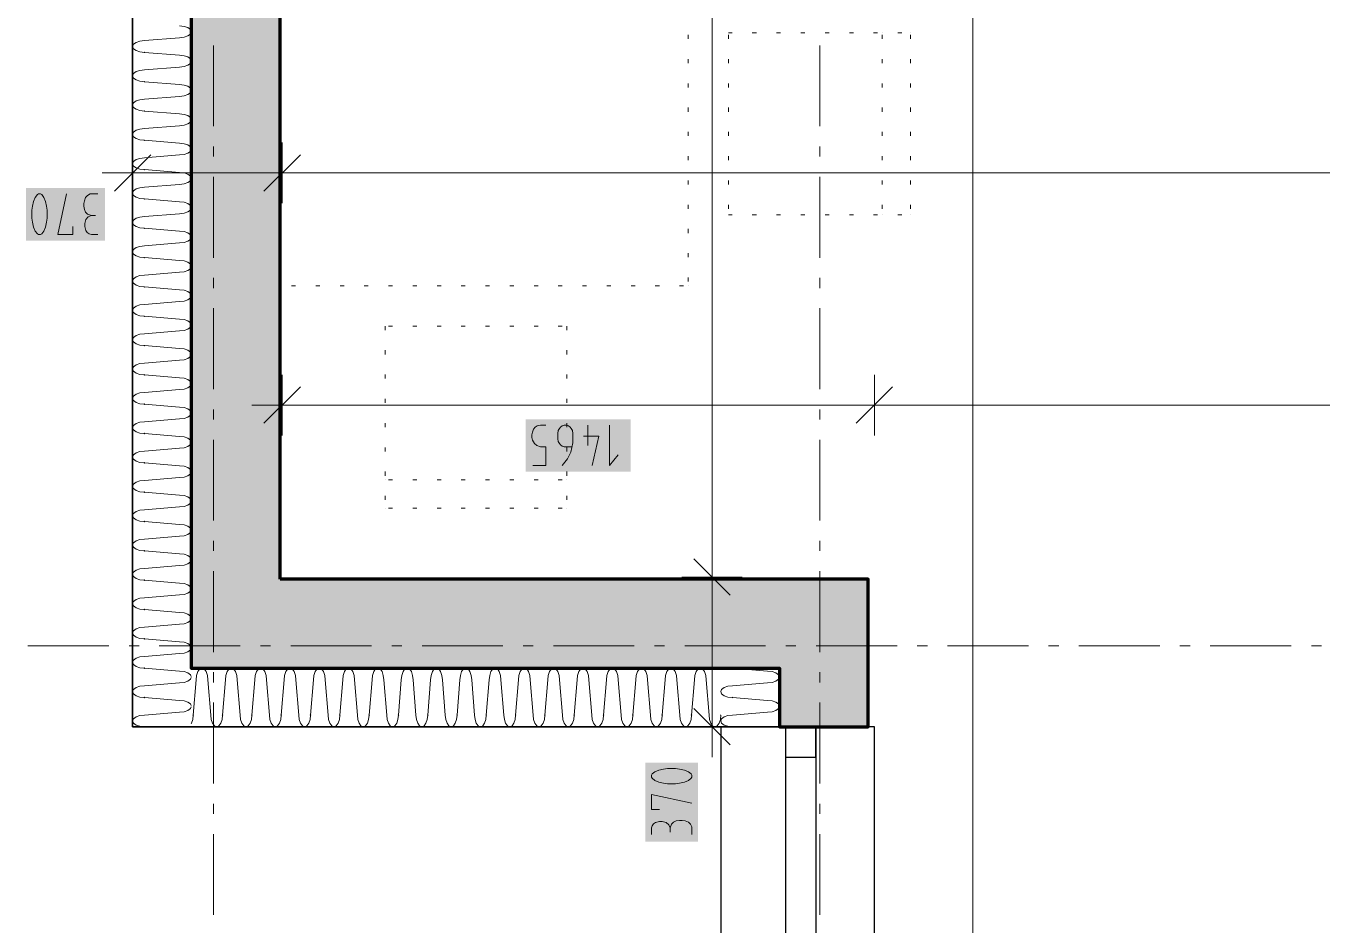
# Model space of a CAD drawing. Header units: millimetres. Extents: x 0 to 594, y 0 to 420.
# Drawn here: x 63.26 to 96.13, y 123.05 to 145.84 of the extents above; entities that cross this region are included whole.
import ezdxf

# ---------------------------------------------------------------- set-up
doc = ezdxf.new("R2010")
doc.units = ezdxf.units.MM
doc.header["$LTSCALE"] = 8
for name, color, linetype in [('PDF_Koty delkove', 7, 'Continuous'), ('PDF_Nabytek', 7, 'Continuous'), ('PDF_Okna', 7, 'Continuous'), ('PDF_Osy hlavni', 7, 'Continuous'), ('PDF_Steny obvodove nosne', 7, 'Continuous'), ('PDF_Zatepleni', 7, 'Continuous')]:
    doc.layers.add(name, color=color, linetype=linetype)

msp = doc.modelspace()

# ---------------------------------------------------------------- linework, layer by layer
at = {"layer": 'PDF_Koty delkove', "lineweight": 18}
for points in [[(87.275, 139.093), (87.275, 149.435), (87.275, 181.374), (87.275, 182.86), (87.275, 194.494), (87.275, 195.621), (87.275, 217.197), (87.275, 218.684), (87.275, 263.219), (87.275, 265.833), (87.275, 267.217), (87.275, 336.455), (87.275, 340.35)], [(80.658, 131.867), (80.658, 194.135), (80.658, 195.621), (80.658, 210.535), (80.658, 212.021), (80.658, 263.219), (80.658, 267.114)], [(65.966, 142.88), (65.966, 142.111), (65.966, 141.343)], [(69.759, 142.88), (69.759, 142.111), (69.759, 141.343)], [(66.428, 142.573), (65.505, 141.65)], [(70.22, 142.573), (69.297, 141.65)], [(222.79, 142.111), (220.637, 142.111), (185.993, 142.111), (184.506, 142.111), (158.215, 142.111), (156.063, 142.111), (143.251, 142.111), (140.893, 142.111), (128.081, 142.111), (125.928, 142.111), (69.759, 142.111), (65.966, 142.111), (65.197, 142.111)], [(63.414, 141.166), (63.414, 140.961), (63.428, 140.86), (63.455, 140.74), (63.496, 140.637), (63.55, 140.568), (63.578, 140.552), (63.632, 140.552), (63.66, 140.568), (63.714, 140.637), (63.755, 140.74), (63.783, 140.86), (63.797, 140.961), (63.797, 141.166), (63.783, 141.269), (63.755, 141.388), (63.714, 141.491), (63.66, 141.56), (63.632, 141.577)], [(63.632, 141.577), (63.578, 141.577), (63.55, 141.56), (63.496, 141.491), (63.455, 141.388), (63.428, 141.269), (63.414, 141.166)], [(64.454, 140.756), (64.454, 140.552), (64.071, 140.552), (64.289, 141.577)], [(65.084, 141.577), (64.892, 141.577), (64.824, 141.542), (64.769, 141.491), (64.742, 141.406), (64.728, 141.337), (64.728, 141.269), (64.742, 141.183), (64.769, 141.116), (64.824, 141.065), (64.919, 141.03)], [(65.084, 140.552), (64.919, 140.552), (64.864, 140.568), (64.81, 140.603), (64.782, 140.655), (64.755, 140.756), (64.755, 140.825), (64.782, 140.927), (64.837, 140.996), (64.919, 141.03), (65.028, 141.03)], [(87.275, 111.675), (87.275, 115.57), (87.275, 126.322), (87.275, 132.797), (87.275, 139.093)], [(69.759, 136.998), (69.759, 136.229), (69.759, 135.46)], [(84.775, 136.998), (84.775, 136.229), (84.775, 135.46)], [(70.22, 136.69), (69.297, 135.768)], [(85.236, 136.69), (84.314, 135.768)], [(69.759, 136.229), (68.99, 136.229)], [(125.928, 136.229), (122.676, 136.229), (117.16, 136.229), (84.775, 136.229), (69.759, 136.229)], [(76.116, 134.692), (76.445, 134.692), (76.445, 135.169), (76.308, 135.169), (76.212, 135.204), (76.157, 135.255), (76.103, 135.34), (76.089, 135.408), (76.089, 135.477), (76.103, 135.545), (76.13, 135.613), (76.171, 135.664), (76.226, 135.699), (76.308, 135.717), (76.445, 135.717)], [(77.102, 135.169), (76.911, 135.169), (76.856, 135.187), (76.814, 135.22), (76.787, 135.255), (76.76, 135.306), (76.746, 135.374), (76.746, 135.511), (76.76, 135.579), (76.787, 135.63), (76.814, 135.664), (76.856, 135.699), (76.911, 135.717), (76.965, 135.717), (77.02, 135.699), (77.061, 135.664), (77.088, 135.63), (77.116, 135.579), (77.13, 135.511), (77.13, 135.272), (77.075, 135.033), (76.993, 134.862), (76.856, 134.692)], [(77.403, 135.443), (77.787, 135.443), (77.622, 134.692)], [(77.513, 135.717), (77.513, 135.204)], [(78.06, 135.717), (78.06, 134.692)], [(78.06, 134.692), (78.279, 134.964)], [(81.119, 131.406), (80.196, 132.328)], [(81.426, 131.867), (80.658, 131.867), (79.889, 131.867)], [(80.658, 128.074), (80.658, 131.867)], [(81.119, 127.613), (80.196, 128.536)], [(81.426, 128.074), (80.658, 128.074), (79.889, 128.074)], [(80.658, 128.074), (80.658, 127.306)], [(79.529, 127.015), (79.428, 127.001), (79.308, 126.974), (79.205, 126.933), (79.137, 126.879), (79.12, 126.851), (79.12, 126.797), (79.137, 126.769), (79.205, 126.715), (79.308, 126.674), (79.428, 126.646), (79.529, 126.632), (79.734, 126.632), (79.837, 126.646), (79.957, 126.674), (80.059, 126.715), (80.128, 126.769), (80.145, 126.797), (80.145, 126.851), (80.128, 126.879), (80.059, 126.933), (79.957, 126.974), (79.837, 127.001), (79.734, 127.015)], [(79.734, 127.015), (79.529, 127.015)], [(79.324, 125.975), (79.12, 125.975), (79.12, 126.358), (80.145, 126.14)], [(79.12, 125.346), (79.12, 125.51), (79.137, 125.565), (79.171, 125.619), (79.223, 125.647), (79.324, 125.674), (79.393, 125.674), (79.495, 125.647), (79.564, 125.592), (79.598, 125.51), (79.598, 125.401)], [(80.145, 125.346), (80.145, 125.537), (80.11, 125.605), (80.059, 125.66), (79.974, 125.687), (79.905, 125.701), (79.837, 125.701), (79.752, 125.687), (79.684, 125.66), (79.633, 125.605), (79.598, 125.51)]]:
    msp.add_lwpolyline(points, dxfattribs=at)
at = {"layer": 'PDF_Koty delkove', "color": 7, "lineweight": 18, "true_color": 0xffffff, "transparency": 33554559}
for points in [[(65.265, 141.731), (63.26, 141.731), (65.265, 140.398), (63.26, 140.398)], [(78.598, 135.87), (75.936, 135.87), (78.598, 134.538), (75.936, 134.538)], [(80.299, 125.164), (80.299, 127.169), (78.966, 125.164), (78.966, 127.169)]]:
    msp.add_solid(points, dxfattribs=at)
at = {"layer": 'PDF_Nabytek', "lineweight": 13}
for points in [[(80.05, 145.61), (80.05, 145.508)], [(81.075, 145.659), (81.167, 145.659)], [(81.075, 145.659), (81.075, 145.659)], [(81.075, 145.659), (81.075, 145.659)], [(81.075, 145.61), (81.075, 145.508)], [(81.68, 145.659), (81.782, 145.659)], [(82.295, 145.659), (82.397, 145.659)], [(82.91, 145.659), (83.012, 145.659)], [(83.525, 145.659), (83.627, 145.659)], [(84.14, 145.659), (84.242, 145.659)], [(84.755, 145.659), (84.857, 145.659)], [(84.97, 145.659), (84.97, 145.659)], [(84.97, 145.61), (84.97, 145.508)], [(85.37, 145.659), (85.472, 145.659)], [(85.688, 145.659), (85.688, 145.659)], [(85.688, 145.659), (85.688, 145.659)], [(85.688, 145.61), (85.688, 145.508)], [(80.05, 144.995), (80.05, 144.893)], [(81.075, 144.995), (81.075, 144.893)], [(84.97, 144.995), (84.97, 144.893)], [(85.688, 144.995), (85.688, 144.893)], [(80.05, 144.38), (80.05, 144.278)], [(81.075, 144.38), (81.075, 144.278)], [(84.97, 144.38), (84.97, 144.278)], [(85.688, 144.38), (85.688, 144.278)], [(80.05, 143.765), (80.05, 143.663)], [(81.075, 143.765), (81.075, 143.663)], [(84.97, 143.765), (84.97, 143.663)], [(85.688, 143.765), (85.688, 143.663)], [(80.05, 143.15), (80.05, 143.048)], [(81.075, 143.15), (81.075, 143.048)], [(84.97, 143.15), (84.97, 143.048)], [(85.688, 143.15), (85.688, 143.048)], [(80.05, 142.535), (80.05, 142.433)], [(81.075, 142.535), (81.075, 142.433)], [(84.97, 142.535), (84.97, 142.433)], [(85.688, 142.535), (85.688, 142.433)], [(80.05, 141.92), (80.05, 141.818)], [(81.075, 141.92), (81.075, 141.818)], [(84.97, 141.92), (84.97, 141.818)], [(85.688, 141.92), (85.688, 141.818)], [(80.05, 141.305), (80.05, 141.203)], [(81.075, 141.305), (81.075, 141.203)], [(81.075, 141.047), (81.167, 141.047)], [(81.075, 141.047), (81.075, 141.047)], [(81.68, 141.047), (81.782, 141.047)], [(82.295, 141.047), (82.397, 141.047)], [(82.91, 141.047), (83.012, 141.047)], [(83.525, 141.047), (83.627, 141.047)], [(84.14, 141.047), (84.242, 141.047)], [(84.755, 141.047), (84.857, 141.047)], [(84.97, 141.305), (84.97, 141.203)], [(84.97, 141.047), (84.97, 141.047)], [(85.37, 141.047), (85.472, 141.047)], [(85.688, 141.305), (85.688, 141.203)], [(85.688, 141.047), (85.688, 141.047)], [(85.688, 141.047), (85.688, 141.047)], [(80.05, 140.69), (80.05, 140.588)], [(80.05, 140.075), (80.05, 139.973)], [(80.05, 139.46), (80.05, 139.358)], [(69.995, 139.253), (70.097, 139.253)], [(70.61, 139.253), (70.712, 139.253)], [(71.225, 139.253), (71.327, 139.253)], [(71.84, 139.253), (71.942, 139.253)], [(72.455, 139.253), (72.557, 139.253)], [(73.07, 139.253), (73.172, 139.253)], [(73.685, 139.253), (73.787, 139.253)], [(74.3, 139.253), (74.402, 139.253)], [(74.915, 139.253), (75.017, 139.253)], [(75.53, 139.253), (75.632, 139.253)], [(76.145, 139.253), (76.247, 139.253)], [(76.76, 139.253), (76.862, 139.253)], [(77.375, 139.253), (77.477, 139.253)], [(77.99, 139.253), (78.092, 139.253)], [(78.605, 139.253), (78.707, 139.253)], [(79.22, 139.253), (79.322, 139.253)], [(79.835, 139.253), (79.937, 139.253)], [(80.05, 139.253), (80.05, 139.253)], [(80.05, 139.253), (80.05, 139.253)], [(72.367, 138.228), (72.367, 138.228)], [(72.367, 138.228), (72.367, 138.128)], [(72.367, 138.228), (72.367, 138.228)], [(72.455, 138.228), (72.557, 138.228)], [(73.07, 138.228), (73.172, 138.228)], [(73.685, 138.228), (73.787, 138.228)], [(74.3, 138.228), (74.402, 138.228)], [(74.915, 138.228), (75.017, 138.228)], [(75.53, 138.228), (75.632, 138.228)], [(76.145, 138.228), (76.247, 138.228)], [(76.76, 138.228), (76.862, 138.228)], [(76.98, 138.228), (76.98, 138.128)], [(76.98, 138.228), (76.98, 138.228)], [(76.98, 138.228), (76.98, 138.228)], [(72.367, 137.615), (72.367, 137.513)], [(76.98, 137.615), (76.98, 137.513)], [(72.367, 137), (72.367, 136.898)], [(76.98, 137), (76.98, 136.898)], [(72.367, 136.385), (72.367, 136.283)], [(76.98, 136.385), (76.98, 136.283)], [(72.367, 135.77), (72.367, 135.668)], [(76.98, 135.77), (76.98, 135.668)], [(72.367, 135.155), (72.367, 135.053)], [(76.98, 135.155), (76.98, 135.053)], [(72.367, 134.54), (72.367, 134.438)], [(76.98, 134.54), (76.98, 134.438)], [(72.367, 134.333), (72.367, 134.333)], [(72.455, 134.333), (72.557, 134.333)], [(73.07, 134.333), (73.172, 134.333)], [(73.685, 134.333), (73.787, 134.333)], [(74.3, 134.333), (74.402, 134.333)], [(74.915, 134.333), (75.017, 134.333)], [(75.53, 134.333), (75.632, 134.333)], [(76.145, 134.333), (76.247, 134.333)], [(76.76, 134.333), (76.862, 134.333)], [(76.98, 134.333), (76.98, 134.333)], [(72.367, 133.925), (72.367, 133.823)], [(76.98, 133.925), (76.98, 133.823)], [(72.367, 133.615), (72.367, 133.615)], [(72.367, 133.615), (72.367, 133.615)], [(72.455, 133.615), (72.557, 133.615)], [(73.07, 133.615), (73.172, 133.615)], [(73.685, 133.615), (73.787, 133.615)], [(74.3, 133.615), (74.402, 133.615)], [(74.915, 133.615), (75.017, 133.615)], [(75.53, 133.615), (75.632, 133.615)], [(76.145, 133.615), (76.247, 133.615)], [(76.76, 133.615), (76.862, 133.615)], [(76.98, 133.615), (76.98, 133.615)], [(76.98, 133.615), (76.98, 133.615)]]:
    msp.add_lwpolyline(points, dxfattribs=at)
at = {"layer": 'PDF_Okna', "lineweight": 25}
for points in [[(84.775, 117.825), (84.775, 128.074), (80.88, 128.074), (80.88, 117.825)], [(82.52, 128.074), (82.52, 117.825)], [(83.289, 128.074), (83.289, 117.825)]]:
    msp.add_lwpolyline(points, dxfattribs=at)
msp.add_lwpolyline([(82.52, 128.074), (82.52, 127.306), (83.289, 127.306), (83.289, 128.074)], close=True, dxfattribs=at)
at = {"layer": 'PDF_Osy hlavni', "lineweight": 18}
for points in [[(68.016, 143.293), (68.016, 145.343)], [(83.391, 143.293), (83.391, 145.343), (83.391, 143.293)], [(68.016, 142.524), (68.016, 142.781)], [(83.391, 142.781), (83.391, 142.524), (83.391, 142.781)], [(68.016, 139.962), (68.016, 142.012)], [(83.391, 142.012), (83.391, 139.962), (83.391, 142.012)], [(68.016, 139.193), (68.016, 139.449)], [(83.391, 139.193), (83.391, 139.449), (83.391, 139.193)], [(68.016, 136.631), (68.016, 138.681)], [(83.391, 136.631), (83.391, 138.681)], [(83.391, 136.631), (83.391, 138.681)], [(68.016, 135.862), (68.016, 136.118)], [(83.391, 135.862), (83.391, 136.118)], [(83.391, 135.862), (83.391, 136.118)], [(68.016, 133.3), (68.016, 135.349)], [(83.391, 133.3), (83.391, 135.349)], [(83.391, 133.3), (83.391, 135.349)], [(68.016, 132.531), (68.016, 132.787)], [(83.391, 132.531), (83.391, 132.787)], [(83.391, 132.531), (83.391, 132.787)], [(68.016, 129.968), (68.016, 132.018)], [(83.391, 129.968), (83.391, 132.018)], [(83.391, 129.968), (83.391, 132.018)], [(65.362, 130.124), (63.312, 130.124)], [(66.131, 130.124), (65.875, 130.124)], [(68.693, 130.124), (66.643, 130.124)], [(69.462, 130.124), (69.206, 130.124)], [(72.025, 130.124), (69.975, 130.124)], [(72.793, 130.124), (72.537, 130.124)], [(75.356, 130.124), (73.306, 130.124)], [(76.125, 130.124), (75.868, 130.124)], [(78.687, 130.124), (76.637, 130.124)], [(79.456, 130.124), (79.2, 130.124)], [(82.018, 130.124), (79.968, 130.124)], [(82.787, 130.124), (82.531, 130.124)], [(85.349, 130.124), (83.299, 130.124)], [(86.118, 130.124), (85.862, 130.124)], [(88.681, 130.124), (86.631, 130.124)], [(89.449, 130.124), (89.193, 130.124)], [(92.012, 130.124), (89.962, 130.124)], [(92.781, 130.124), (92.524, 130.124)], [(95.343, 130.124), (93.293, 130.124)], [(96.112, 130.124), (95.856, 130.124)], [(68.016, 129.2), (68.016, 129.456)], [(83.391, 129.2), (83.391, 129.456), (83.391, 129.2)], [(68.016, 126.637), (68.016, 128.687)], [(83.391, 126.637), (83.391, 128.687)], [(83.391, 126.637), (83.391, 128.687)], [(68.016, 125.868), (68.016, 126.125)], [(83.391, 126.125), (83.391, 125.868), (83.391, 126.125)], [(68.016, 123.306), (68.016, 125.356)], [(83.391, 123.306), (83.391, 125.356)], [(83.391, 123.306), (83.391, 125.356)]]:
    msp.add_lwpolyline(points, dxfattribs=at)
at = {"layer": 'PDF_Steny obvodove nosne', "lineweight": 70}
for points in [[(67.452, 157.597), (67.452, 129.561), (69.707, 129.561)], [(69.707, 131.816), (69.707, 157.597)], [(69.707, 129.561), (80.88, 129.561), (82.366, 129.561), (82.366, 128.074), (84.621, 128.074), (84.621, 129.561), (84.621, 131.816), (69.759, 131.816), (69.707, 131.816)]]:
    msp.add_lwpolyline(points, dxfattribs=at)
at = {"layer": 'PDF_Steny obvodove nosne', "color": 9, "lineweight": 9, "true_color": 0xc0c0c0, "transparency": 33554559}
for points in [[(69.707, 129.561), (69.707, 157.597), (67.452, 129.561), (67.452, 157.597)], [(84.621, 131.816), (69.707, 131.816), (84.621, 129.561), (69.707, 129.561)], [(84.621, 128.074), (84.621, 129.561), (82.366, 128.074), (82.366, 129.561)]]:
    msp.add_solid(points, dxfattribs=at)
at = {"layer": 'PDF_Zatepleni', "lineweight": 35}
msp.add_lwpolyline([(82.366, 128.074), (82.161, 128.074), (80.88, 128.074), (67.452, 128.074), (65.966, 128.074), (65.966, 157.597), (67.452, 157.597), (67.452, 129.561), (69.707, 129.561), (80.88, 129.561), (82.366, 129.561)], close=True, dxfattribs=at)
at = {"layer": 'PDF_Zatepleni', "lineweight": 9}
for points in [[(67.155, 145.836), (67.155, 145.836)], [(67.366, 145.792), (67.27, 145.824), (67.155, 145.836)], [(67.155, 145.537), (67.27, 145.548), (67.366, 145.581), (67.431, 145.629), (67.452, 145.671)], [(67.452, 145.702), (67.431, 145.744), (67.366, 145.792)], [(66.263, 145.463), (66.15, 145.452), (66.053, 145.42), (65.989, 145.372), (65.966, 145.315)], [(65.966, 145.315), (65.989, 145.258), (66.053, 145.21), (66.15, 145.177), (66.263, 145.166)], [(66.263, 145.463), (67.155, 145.537)], [(67.155, 145.093), (66.263, 145.166)], [(67.155, 145.093), (67.155, 145.093)], [(67.452, 144.959), (67.431, 145), (67.366, 145.049), (67.27, 145.081), (67.155, 145.093)], [(66.263, 144.72), (66.15, 144.709), (66.053, 144.677), (65.989, 144.629), (65.966, 144.572)], [(66.263, 144.72), (67.155, 144.794), (67.27, 144.805), (67.366, 144.838), (67.431, 144.886), (67.452, 144.928)], [(65.966, 144.572), (65.989, 144.515), (66.053, 144.467), (66.15, 144.434), (66.263, 144.423)], [(67.155, 144.349), (66.263, 144.423)], [(67.155, 144.349), (67.155, 144.349)], [(67.452, 144.216), (67.431, 144.257), (67.366, 144.306), (67.27, 144.338), (67.155, 144.349)], [(66.263, 143.977), (66.15, 143.966), (66.053, 143.934), (65.989, 143.885), (65.966, 143.829)], [(66.263, 143.977), (67.155, 144.051), (67.27, 144.062), (67.366, 144.095), (67.431, 144.143), (67.452, 144.185)], [(65.966, 143.829), (65.989, 143.772), (66.053, 143.723), (66.15, 143.691), (66.263, 143.68)], [(67.155, 143.606), (66.263, 143.68)], [(66.263, 143.234), (67.155, 143.308), (67.27, 143.319), (67.366, 143.351), (67.431, 143.4), (67.452, 143.441)], [(67.155, 143.606), (67.155, 143.606)], [(67.452, 143.473), (67.431, 143.514), (67.366, 143.563), (67.27, 143.595), (67.155, 143.606)], [(66.263, 143.234), (66.15, 143.223), (66.053, 143.191), (65.989, 143.142), (65.966, 143.085)], [(65.966, 143.085), (65.989, 143.029), (66.053, 142.98), (66.15, 142.948), (66.263, 142.937)], [(67.452, 142.73), (67.431, 142.771), (67.366, 142.82), (67.27, 142.852), (67.155, 142.863), (66.263, 142.937)], [(67.155, 142.863), (67.155, 142.863)], [(67.366, 142.608), (67.431, 142.657), (67.452, 142.698)], [(67.155, 142.565), (66.263, 142.491), (66.15, 142.48), (66.053, 142.447), (65.989, 142.399), (65.966, 142.342)], [(65.966, 142.342), (65.989, 142.285), (66.053, 142.237), (66.15, 142.205), (66.263, 142.194)], [(67.155, 142.565), (67.27, 142.576), (67.366, 142.608)], [(67.452, 141.986), (67.431, 142.028), (67.366, 142.076), (67.27, 142.109), (67.155, 142.12), (66.263, 142.194)], [(67.155, 142.12), (67.155, 142.12)], [(66.263, 141.748), (66.15, 141.737), (66.053, 141.704), (65.989, 141.656), (65.966, 141.599)], [(66.263, 141.748), (67.155, 141.821)], [(67.155, 141.821), (67.27, 141.833), (67.366, 141.865), (67.431, 141.914), (67.452, 141.955)], [(65.966, 141.599), (65.989, 141.542), (66.053, 141.494), (66.15, 141.462), (66.263, 141.451)], [(67.452, 141.243), (67.431, 141.285), (67.366, 141.333), (67.27, 141.366), (67.155, 141.377), (66.263, 141.451)], [(67.155, 141.377), (67.155, 141.377)], [(67.155, 141.078), (66.263, 141.005), (66.15, 140.993), (66.053, 140.961), (65.989, 140.913), (65.966, 140.856)], [(67.155, 141.078), (67.27, 141.09), (67.366, 141.122), (67.431, 141.17), (67.452, 141.212)], [(65.966, 140.856), (65.989, 140.799), (66.053, 140.751), (66.15, 140.719), (66.263, 140.707)], [(67.155, 140.634), (66.263, 140.707)], [(67.155, 140.634), (67.155, 140.634)], [(67.452, 140.5), (67.431, 140.542), (67.366, 140.59), (67.27, 140.623), (67.155, 140.634)], [(67.155, 140.335), (67.27, 140.347), (67.366, 140.379), (67.431, 140.427), (67.452, 140.469)], [(67.155, 140.335), (66.263, 140.262), (66.15, 140.25), (66.053, 140.218), (65.989, 140.17), (65.966, 140.113)], [(65.966, 140.113), (65.989, 140.056), (66.053, 140.008), (66.15, 139.976), (66.263, 139.964)], [(67.452, 139.757), (67.431, 139.799), (67.366, 139.847), (67.27, 139.879), (67.155, 139.891), (66.263, 139.964)], [(67.155, 139.891), (67.155, 139.891)], [(67.155, 139.592), (67.27, 139.603), (67.366, 139.636), (67.431, 139.684), (67.452, 139.726)], [(67.155, 139.592), (66.263, 139.518), (66.15, 139.507), (66.053, 139.475), (65.989, 139.427), (65.966, 139.37)], [(65.966, 139.37), (65.989, 139.313), (66.053, 139.265), (66.15, 139.233), (66.263, 139.221)], [(67.452, 139.014), (67.431, 139.055), (67.366, 139.104), (67.27, 139.136), (67.155, 139.148), (66.263, 139.221)], [(67.155, 139.148), (67.155, 139.148)], [(67.155, 138.849), (66.263, 138.775), (66.15, 138.764), (66.053, 138.732), (65.989, 138.684), (65.966, 138.627)], [(67.155, 138.849), (67.27, 138.86), (67.366, 138.893), (67.431, 138.941), (67.452, 138.983)], [(65.966, 138.627), (65.989, 138.57), (66.053, 138.522)], [(66.053, 138.522), (66.15, 138.489), (66.263, 138.478)], [(67.452, 138.271), (67.431, 138.312), (67.366, 138.361), (67.27, 138.393), (67.155, 138.405), (66.263, 138.478)], [(67.155, 138.405), (67.155, 138.405)], [(67.155, 138.106), (66.263, 138.032), (66.15, 138.021), (66.053, 137.989), (65.989, 137.94), (65.966, 137.884)], [(67.155, 138.106), (67.27, 138.117), (67.366, 138.15), (67.431, 138.198), (67.452, 138.24)], [(65.966, 137.884), (65.989, 137.827), (66.053, 137.779), (66.15, 137.746), (66.263, 137.735)], [(67.452, 137.528), (67.431, 137.569), (67.366, 137.618), (67.27, 137.65), (67.155, 137.661), (66.263, 137.735)], [(67.155, 137.661), (67.155, 137.661)], [(67.155, 137.363), (67.27, 137.374), (67.366, 137.406), (67.431, 137.455), (67.452, 137.496)], [(67.155, 137.363), (66.263, 137.289), (66.15, 137.278), (66.053, 137.246), (65.989, 137.197), (65.966, 137.141)], [(65.966, 137.141), (65.989, 137.084), (66.053, 137.035), (66.15, 137.003), (66.263, 136.992)], [(67.155, 136.918), (66.263, 136.992)], [(67.155, 136.918), (67.155, 136.918)], [(67.452, 136.785), (67.431, 136.826), (67.366, 136.875), (67.27, 136.907), (67.155, 136.918)], [(67.155, 136.62), (67.27, 136.631), (67.366, 136.663), (67.431, 136.712), (67.452, 136.753)], [(67.155, 136.62), (66.263, 136.546), (66.15, 136.535), (66.053, 136.502), (65.989, 136.454), (65.966, 136.397)], [(65.966, 136.397), (65.989, 136.341), (66.053, 136.292), (66.15, 136.26), (66.263, 136.249)], [(67.155, 136.175), (66.263, 136.249)], [(67.155, 136.175), (67.155, 136.175)], [(67.452, 136.041), (67.431, 136.083), (67.366, 136.131), (67.27, 136.164), (67.155, 136.175)], [(67.155, 135.876), (66.263, 135.803), (66.15, 135.792), (66.053, 135.759), (65.989, 135.711), (65.966, 135.654)], [(67.155, 135.876), (67.27, 135.888), (67.366, 135.92), (67.431, 135.969), (67.452, 136.01)], [(65.966, 135.654), (65.989, 135.597), (66.053, 135.549), (66.15, 135.517), (66.263, 135.506)], [(67.155, 135.432), (66.263, 135.506)], [(67.155, 135.432), (67.155, 135.432)], [(67.452, 135.298), (67.431, 135.34), (67.366, 135.388), (67.27, 135.421), (67.155, 135.432)], [(66.263, 135.06), (67.155, 135.133)], [(67.155, 135.133), (67.27, 135.145), (67.366, 135.177), (67.431, 135.226), (67.452, 135.267)], [(66.263, 135.06), (66.15, 135.048), (66.053, 135.016), (65.989, 134.968), (65.966, 134.911)], [(65.966, 134.911), (65.989, 134.854), (66.053, 134.806), (66.15, 134.774), (66.263, 134.763)], [(67.155, 134.689), (66.263, 134.763)], [(67.155, 134.689), (67.155, 134.689)], [(67.452, 134.555), (67.431, 134.597), (67.366, 134.645), (67.27, 134.678), (67.155, 134.689)], [(67.155, 134.39), (67.27, 134.402), (67.366, 134.434), (67.431, 134.482), (67.452, 134.524)], [(66.263, 134.317), (66.15, 134.305), (66.053, 134.273), (65.989, 134.225), (65.966, 134.168)], [(65.966, 134.168), (65.989, 134.111), (66.053, 134.063), (66.15, 134.031), (66.263, 134.019)], [(66.263, 134.317), (67.155, 134.39)], [(67.155, 133.946), (66.263, 134.019)], [(67.155, 133.946), (67.155, 133.946)], [(67.452, 133.812), (67.431, 133.854), (67.366, 133.902), (67.27, 133.934), (67.155, 133.946)], [(67.155, 133.647), (67.27, 133.658), (67.366, 133.691), (67.431, 133.739), (67.452, 133.781)], [(66.263, 133.574), (66.15, 133.562), (66.053, 133.53), (65.989, 133.482), (65.966, 133.425)], [(66.263, 133.574), (67.155, 133.647)], [(65.966, 133.425), (65.989, 133.368), (66.053, 133.32), (66.15, 133.288), (66.263, 133.276)], [(67.155, 133.203), (66.263, 133.276)], [(67.155, 133.203), (67.155, 133.203)], [(67.452, 133.069), (67.431, 133.111), (67.366, 133.159), (67.27, 133.191), (67.155, 133.203)], [(66.263, 132.83), (66.15, 132.819), (66.053, 132.787), (65.989, 132.739), (65.966, 132.682)], [(66.263, 132.83), (67.155, 132.904), (67.27, 132.915), (67.366, 132.948), (67.431, 132.996), (67.452, 133.038)], [(65.966, 132.682), (65.989, 132.625), (66.053, 132.577), (66.15, 132.544), (66.263, 132.533)], [(67.155, 132.46), (66.263, 132.533)], [(67.155, 132.46), (67.155, 132.46)], [(67.452, 132.326), (67.431, 132.367), (67.366, 132.416), (67.27, 132.448), (67.155, 132.46)], [(66.263, 132.087), (67.155, 132.161)], [(67.155, 132.161), (67.27, 132.172), (67.366, 132.205), (67.431, 132.253), (67.452, 132.295)], [(66.263, 132.087), (66.15, 132.076), (66.053, 132.044), (65.989, 131.996), (65.966, 131.939)], [(65.966, 131.939), (65.989, 131.882), (66.053, 131.834), (66.15, 131.801), (66.263, 131.79)], [(67.155, 131.716), (66.263, 131.79)], [(66.263, 131.344), (67.155, 131.418), (67.27, 131.429), (67.366, 131.461), (67.431, 131.51), (67.452, 131.552)], [(67.155, 131.716), (67.155, 131.716)], [(67.452, 131.583), (67.431, 131.624), (67.366, 131.673), (67.27, 131.705), (67.155, 131.716)], [(66.263, 131.344), (66.15, 131.333), (66.053, 131.301), (65.989, 131.252), (65.966, 131.196)], [(65.966, 131.196), (65.989, 131.139), (66.053, 131.09)], [(66.053, 131.09), (66.15, 131.058), (66.263, 131.047)], [(67.155, 130.973), (66.263, 131.047)], [(67.155, 130.973), (67.155, 130.973)], [(67.452, 130.84), (67.431, 130.881), (67.366, 130.93), (67.27, 130.962), (67.155, 130.973)], [(66.263, 130.601), (66.15, 130.59), (66.053, 130.558), (65.989, 130.509), (65.966, 130.452)], [(66.263, 130.601), (67.155, 130.675), (67.27, 130.686), (67.366, 130.718), (67.431, 130.767), (67.452, 130.808)], [(65.966, 130.452), (65.989, 130.396), (66.053, 130.347), (66.15, 130.315), (66.263, 130.304)], [(67.155, 130.23), (66.263, 130.304)], [(67.155, 130.23), (67.155, 130.23)], [(67.452, 130.097), (67.431, 130.138), (67.366, 130.187), (67.27, 130.219), (67.155, 130.23)], [(67.452, 130.065), (67.431, 130.024), (67.366, 129.975), (67.27, 129.943), (67.155, 129.932), (66.263, 129.858), (66.15, 129.847), (66.053, 129.814), (65.989, 129.766), (65.966, 129.709)], [(65.966, 129.709), (65.989, 129.652), (66.053, 129.604), (66.15, 129.572), (66.263, 129.561)], [(67.155, 129.487), (66.263, 129.561)], [(67.711, 129.561), (67.67, 129.539), (67.621, 129.475), (67.589, 129.378), (67.577, 129.263)], [(67.95, 128.372), (67.876, 129.263), (67.865, 129.378), (67.832, 129.475), (67.784, 129.539), (67.742, 129.561)], [(68.454, 129.561), (68.413, 129.539), (68.364, 129.475), (68.332, 129.378), (68.32, 129.263)], [(68.527, 129.539), (68.485, 129.561)], [(68.619, 129.263), (68.608, 129.378), (68.575, 129.475), (68.527, 129.539)], [(69.197, 129.561), (69.156, 129.539), (69.107, 129.475), (69.075, 129.378), (69.064, 129.263)], [(69.362, 129.263), (69.351, 129.378), (69.319, 129.475), (69.27, 129.539), (69.229, 129.561)], [(69.94, 129.561), (69.899, 129.539), (69.85, 129.475), (69.818, 129.378), (69.807, 129.263)], [(70.105, 129.263), (70.094, 129.378), (70.062, 129.475), (70.013, 129.539), (69.972, 129.561)], [(70.642, 129.539), (70.594, 129.475), (70.561, 129.378), (70.55, 129.263)], [(70.684, 129.561), (70.642, 129.539)], [(70.849, 129.263), (70.837, 129.378), (70.805, 129.475), (70.756, 129.539), (70.715, 129.561)], [(71.427, 129.561), (71.385, 129.539), (71.337, 129.475), (71.304, 129.378), (71.293, 129.263)], [(71.592, 129.263), (71.58, 129.378), (71.548, 129.475), (71.499, 129.539), (71.458, 129.561)], [(72.17, 129.561), (72.128, 129.539), (72.08, 129.475), (72.047, 129.378), (72.036, 129.263)], [(72.335, 129.263), (72.323, 129.378), (72.291, 129.475), (72.243, 129.539), (72.201, 129.561)], [(72.913, 129.561), (72.871, 129.539), (72.823, 129.475), (72.79, 129.378), (72.779, 129.263)], [(73.078, 129.263), (73.066, 129.378), (73.034, 129.475), (72.986, 129.539), (72.944, 129.561)], [(73.656, 129.561), (73.614, 129.539), (73.566, 129.475), (73.534, 129.378), (73.522, 129.263)], [(73.821, 129.263), (73.81, 129.378), (73.777, 129.475), (73.729, 129.539), (73.687, 129.561)], [(74.399, 129.561), (74.358, 129.539), (74.309, 129.475), (74.277, 129.378), (74.265, 129.263)], [(74.564, 129.263), (74.553, 129.378), (74.52, 129.475), (74.472, 129.539), (74.43, 129.561)], [(75.142, 129.561), (75.101, 129.539), (75.052, 129.475), (75.02, 129.378), (75.008, 129.263)], [(75.307, 129.263), (75.296, 129.378), (75.263, 129.475), (75.215, 129.539), (75.173, 129.561)], [(75.885, 129.561), (75.844, 129.539), (75.795, 129.475), (75.763, 129.378), (75.752, 129.263)], [(76.05, 129.263), (76.039, 129.378), (76.007, 129.475), (75.958, 129.539), (75.917, 129.561)], [(76.628, 129.561), (76.587, 129.539), (76.538, 129.475), (76.506, 129.378), (76.495, 129.263)], [(76.793, 129.263), (76.782, 129.378), (76.75, 129.475), (76.701, 129.539), (76.66, 129.561)], [(77.372, 129.561), (77.33, 129.539), (77.282, 129.475), (77.249, 129.378), (77.238, 129.263)], [(77.525, 129.378), (77.493, 129.475), (77.444, 129.539), (77.403, 129.561)], [(78.115, 129.561), (78.073, 129.539), (78.025, 129.475), (77.992, 129.378), (77.981, 129.263)], [(78.28, 129.263), (78.268, 129.378), (78.236, 129.475), (78.187, 129.539), (78.146, 129.561)], [(78.858, 129.561), (78.816, 129.539), (78.768, 129.475), (78.735, 129.378), (78.724, 129.263)], [(79.023, 129.263), (79.011, 129.378), (78.979, 129.475), (78.931, 129.539), (78.889, 129.561)], [(79.601, 129.561), (79.559, 129.539), (79.511, 129.475), (79.479, 129.378), (79.467, 129.263)], [(79.766, 129.263), (79.755, 129.378), (79.722, 129.475), (79.674, 129.539), (79.632, 129.561)], [(80.344, 129.561), (80.303, 129.539), (80.254, 129.475), (80.222, 129.378)], [(80.509, 129.263), (80.498, 129.378), (80.465, 129.475), (80.417, 129.539), (80.375, 129.561)], [(82.366, 129.353), (82.345, 129.395), (82.28, 129.443), (82.183, 129.476), (82.069, 129.487), (81.177, 129.561)], [(67.452, 129.322), (67.431, 129.281), (67.366, 129.232), (67.27, 129.2), (67.155, 129.188), (66.263, 129.115), (66.15, 129.104), (66.053, 129.071), (65.989, 129.023), (65.966, 128.966)], [(67.155, 129.487), (67.155, 129.487)], [(67.452, 129.353), (67.431, 129.395), (67.366, 129.443), (67.27, 129.476), (67.155, 129.487)], [(67.577, 129.263), (67.504, 128.372)], [(67.577, 129.263), (67.577, 129.263)], [(68.32, 129.263), (68.247, 128.372)], [(68.32, 129.263), (68.32, 129.263)], [(68.693, 128.372), (68.619, 129.263)], [(69.064, 129.263), (68.99, 128.372)], [(69.064, 129.263), (69.064, 129.263)], [(69.436, 128.372), (69.362, 129.263)], [(69.807, 129.263), (69.733, 128.372)], [(69.807, 129.263), (69.807, 129.263)], [(70.179, 128.372), (70.105, 129.263)], [(70.55, 129.263), (70.476, 128.372)], [(70.55, 129.263), (70.55, 129.263)], [(70.922, 128.372), (70.849, 129.263)], [(71.293, 129.263), (71.219, 128.372)], [(71.293, 129.263), (71.293, 129.263)], [(71.665, 128.372), (71.592, 129.263)], [(72.036, 129.263), (71.962, 128.372)], [(72.036, 129.263), (72.036, 129.263)], [(72.408, 128.372), (72.335, 129.263)], [(72.779, 129.263), (72.706, 128.372)], [(72.779, 129.263), (72.779, 129.263)], [(73.151, 128.372), (73.078, 129.263)], [(73.522, 129.263), (73.449, 128.372)], [(73.522, 129.263), (73.522, 129.263)], [(73.895, 128.372), (73.821, 129.263)], [(74.265, 129.263), (74.192, 128.372)], [(74.265, 129.263), (74.265, 129.263)], [(74.265, 129.263), (74.265, 129.263)], [(74.638, 128.372), (74.564, 129.263)], [(75.008, 129.263), (74.935, 128.372)], [(75.008, 129.263), (75.008, 129.263)], [(75.381, 128.372), (75.307, 129.263)], [(75.752, 129.263), (75.678, 128.372)], [(75.752, 129.263), (75.752, 129.263)], [(76.124, 128.372), (76.05, 129.263)], [(76.495, 129.263), (76.421, 128.372)], [(76.495, 129.263), (76.495, 129.263)], [(76.867, 128.372), (76.793, 129.263)], [(77.238, 129.263), (77.164, 128.372)], [(77.238, 129.263), (77.238, 129.263)], [(77.537, 129.263), (77.525, 129.378)], [(77.61, 128.372), (77.537, 129.263)], [(77.981, 129.263), (77.907, 128.372)], [(77.981, 129.263), (77.981, 129.263)], [(78.353, 128.372), (78.28, 129.263)], [(78.724, 129.263), (78.65, 128.372)], [(78.724, 129.263), (78.724, 129.263)], [(79.096, 128.372), (79.023, 129.263)], [(79.467, 129.263), (79.394, 128.372)], [(79.467, 129.263), (79.467, 129.263)], [(79.839, 128.372), (79.766, 129.263)], [(80.21, 129.263), (80.137, 128.372)], [(80.222, 129.378), (80.21, 129.263)], [(80.21, 129.263), (80.21, 129.263)], [(80.583, 128.372), (80.509, 129.263)], [(82.366, 129.322), (82.345, 129.281), (82.28, 129.232), (82.183, 129.2), (82.069, 129.188), (81.177, 129.115), (81.063, 129.104), (80.967, 129.071), (80.902, 129.023), (80.88, 128.966), (80.902, 128.909), (80.967, 128.861), (81.063, 128.829), (81.177, 128.818), (82.069, 128.744), (82.183, 128.733), (82.28, 128.7), (82.345, 128.652), (82.366, 128.61)], [(82.069, 129.487), (82.069, 129.487)], [(65.966, 128.966), (65.989, 128.909), (66.053, 128.861), (66.15, 128.829), (66.263, 128.818)], [(67.452, 128.579), (67.431, 128.537), (67.366, 128.489), (67.27, 128.457), (67.155, 128.445), (66.263, 128.372), (66.15, 128.36), (66.053, 128.328), (65.989, 128.28), (65.966, 128.223)], [(67.155, 128.744), (66.263, 128.818)], [(67.155, 128.744), (67.155, 128.744)], [(67.452, 128.61), (67.431, 128.652), (67.366, 128.7), (67.27, 128.733), (67.155, 128.744)], [(82.366, 128.579), (82.345, 128.537), (82.28, 128.489), (82.183, 128.457), (82.069, 128.445), (81.177, 128.372), (81.063, 128.36), (80.967, 128.328), (80.902, 128.28), (80.88, 128.223), (80.902, 128.166), (80.967, 128.118), (81.063, 128.086), (81.177, 128.074)], [(82.069, 128.744), (82.069, 128.744)], [(65.966, 128.223), (65.989, 128.166), (66.053, 128.118), (66.15, 128.086), (66.263, 128.074)], [(67.452, 128.151), (67.46, 128.162), (67.492, 128.258), (67.504, 128.372)], [(67.95, 128.372), (67.961, 128.258), (67.993, 128.162), (68.041, 128.097), (68.098, 128.074)], [(68.098, 128.074), (68.155, 128.097), (68.203, 128.162), (68.236, 128.258), (68.247, 128.372)], [(68.693, 128.372), (68.704, 128.258), (68.736, 128.162), (68.784, 128.097), (68.841, 128.074)], [(68.841, 128.074), (68.898, 128.097), (68.946, 128.162), (68.979, 128.258), (68.99, 128.372)], [(69.436, 128.372), (69.447, 128.258), (69.479, 128.162), (69.528, 128.097), (69.584, 128.074)], [(69.584, 128.074), (69.641, 128.097), (69.69, 128.162), (69.722, 128.258), (69.733, 128.372)], [(70.179, 128.372), (70.19, 128.258), (70.222, 128.162), (70.271, 128.097), (70.328, 128.074)], [(70.328, 128.074), (70.384, 128.097), (70.433, 128.162), (70.465, 128.258), (70.476, 128.372)], [(70.922, 128.372), (70.933, 128.258), (70.966, 128.162), (71.014, 128.097), (71.071, 128.074)], [(71.071, 128.074), (71.128, 128.097), (71.176, 128.162), (71.208, 128.258), (71.219, 128.372)], [(71.665, 128.372), (71.676, 128.258), (71.709, 128.162), (71.757, 128.097), (71.814, 128.074)], [(71.814, 128.074), (71.871, 128.097), (71.919, 128.162), (71.951, 128.258), (71.962, 128.372)], [(72.408, 128.372), (72.42, 128.258), (72.452, 128.162)], [(72.557, 128.074), (72.614, 128.097), (72.662, 128.162), (72.694, 128.258), (72.706, 128.372)], [(73.151, 128.372), (73.163, 128.258), (73.195, 128.162), (73.243, 128.097), (73.3, 128.074)], [(73.3, 128.074), (73.357, 128.097), (73.405, 128.162), (73.437, 128.258), (73.449, 128.372)], [(73.895, 128.372), (73.906, 128.258), (73.938, 128.162), (73.986, 128.097), (74.043, 128.074)], [(74.043, 128.074), (74.1, 128.097), (74.148, 128.162), (74.18, 128.258), (74.192, 128.372)], [(74.638, 128.372), (74.649, 128.258), (74.681, 128.162), (74.729, 128.097), (74.786, 128.074)], [(74.786, 128.074), (74.843, 128.097), (74.891, 128.162), (74.924, 128.258), (74.935, 128.372)], [(75.381, 128.372), (75.392, 128.258), (75.424, 128.162), (75.473, 128.097), (75.529, 128.074)], [(75.529, 128.074), (75.586, 128.097), (75.635, 128.162), (75.667, 128.258), (75.678, 128.372)], [(76.124, 128.372), (76.135, 128.258), (76.167, 128.162), (76.216, 128.097), (76.272, 128.074)], [(76.272, 128.074), (76.329, 128.097), (76.378, 128.162), (76.41, 128.258), (76.421, 128.372)], [(76.867, 128.372), (76.878, 128.258), (76.911, 128.162), (76.959, 128.097), (77.016, 128.074)], [(77.016, 128.074), (77.073, 128.097), (77.121, 128.162), (77.153, 128.258), (77.164, 128.372)], [(77.61, 128.372), (77.621, 128.258), (77.654, 128.162), (77.702, 128.097), (77.759, 128.074)], [(77.759, 128.074), (77.816, 128.097), (77.864, 128.162), (77.896, 128.258), (77.907, 128.372)], [(78.353, 128.372), (78.365, 128.258), (78.397, 128.162), (78.445, 128.097), (78.502, 128.074)], [(78.502, 128.074), (78.559, 128.097), (78.607, 128.162), (78.639, 128.258), (78.65, 128.372)], [(79.096, 128.372), (79.108, 128.258), (79.14, 128.162), (79.188, 128.097), (79.245, 128.074)], [(79.245, 128.074), (79.302, 128.097), (79.35, 128.162), (79.382, 128.258), (79.394, 128.372)], [(79.839, 128.372), (79.851, 128.258), (79.883, 128.162), (79.931, 128.097), (79.988, 128.074)], [(79.988, 128.074), (80.045, 128.097), (80.093, 128.162), (80.125, 128.258), (80.137, 128.372)], [(80.583, 128.372), (80.594, 128.258), (80.626, 128.162), (80.674, 128.097), (80.731, 128.074)], [(80.731, 128.074), (80.788, 128.097), (80.836, 128.162), (80.869, 128.258), (80.88, 128.372)], [(72.452, 128.162), (72.5, 128.097), (72.557, 128.074)], [(74.043, 128.074), (74.043, 128.074)]]:
    msp.add_lwpolyline(points, dxfattribs=at)
at = {"layer": 'PDF_Zatepleni', "lineweight": 9, "transparency": 33554559}
for points in [[(66.263, 145.143), (66.24, 145.166), (66.287, 145.166), (66.263, 145.189)], [(66.263, 144.4), (66.24, 144.423), (66.287, 144.423), (66.263, 144.446)], [(66.263, 143.657), (66.24, 143.68), (66.287, 143.68), (66.263, 143.703)], [(66.263, 142.914), (66.24, 142.937), (66.287, 142.937), (66.263, 142.96)], [(66.263, 142.171), (66.24, 142.194), (66.287, 142.194), (66.263, 142.217)], [(66.263, 141.428), (66.24, 141.451), (66.287, 141.451), (66.263, 141.474)], [(66.263, 140.684), (66.24, 140.707), (66.287, 140.707), (66.263, 140.731)], [(66.263, 139.941), (66.24, 139.964), (66.287, 139.964), (66.263, 139.987)], [(66.263, 139.198), (66.24, 139.221), (66.287, 139.221), (66.263, 139.244)], [(66.263, 138.455), (66.24, 138.478), (66.287, 138.478), (66.263, 138.501)], [(66.263, 137.712), (66.24, 137.735), (66.287, 137.735), (66.263, 137.758)], [(66.263, 136.969), (66.24, 136.992), (66.287, 136.992), (66.263, 137.015)], [(66.263, 136.226), (66.24, 136.249), (66.287, 136.249), (66.263, 136.272)], [(66.263, 135.483), (66.24, 135.506), (66.287, 135.506), (66.263, 135.529)], [(66.263, 134.739), (66.24, 134.763), (66.287, 134.763), (66.263, 134.786)], [(66.263, 133.996), (66.24, 134.019), (66.287, 134.019), (66.263, 134.042)], [(66.263, 133.253), (66.24, 133.276), (66.287, 133.276), (66.263, 133.299)], [(66.263, 132.51), (66.24, 132.533), (66.287, 132.533), (66.263, 132.556)], [(66.263, 131.767), (66.24, 131.79), (66.287, 131.79), (66.263, 131.813)], [(66.263, 131.024), (66.24, 131.047), (66.287, 131.047), (66.263, 131.07)], [(66.263, 130.281), (66.24, 130.304), (66.287, 130.304), (66.263, 130.327)], [(66.263, 129.538), (66.24, 129.561), (66.287, 129.561), (66.263, 129.584)], [(81.177, 129.538), (81.154, 129.561), (81.2, 129.561)], [(66.263, 128.795), (66.24, 128.818), (66.287, 128.818), (66.263, 128.841)], [(81.177, 128.795), (81.154, 128.818), (81.2, 128.818), (81.177, 128.841)], [(67.504, 128.349), (67.481, 128.372), (67.527, 128.372), (67.504, 128.395)], [(68.247, 128.349), (68.224, 128.372), (68.27, 128.372), (68.247, 128.395)], [(68.99, 128.349), (68.967, 128.372), (69.013, 128.372), (68.99, 128.395)], [(69.733, 128.349), (69.71, 128.372), (69.756, 128.372), (69.733, 128.395)], [(70.476, 128.349), (70.453, 128.372), (70.499, 128.372), (70.476, 128.395)], [(71.219, 128.349), (71.196, 128.372), (71.242, 128.372), (71.219, 128.395)], [(71.962, 128.349), (71.939, 128.372), (71.986, 128.372), (71.962, 128.395)], [(72.706, 128.349), (72.682, 128.372), (72.729, 128.372), (72.706, 128.395)], [(73.449, 128.349), (73.426, 128.372), (73.472, 128.372), (73.449, 128.395)], [(74.192, 128.349), (74.169, 128.372), (74.215, 128.372), (74.192, 128.395)], [(74.935, 128.349), (74.912, 128.372), (74.958, 128.372), (74.935, 128.395)], [(75.678, 128.349), (75.655, 128.372), (75.701, 128.372), (75.678, 128.395)], [(76.421, 128.349), (76.398, 128.372), (76.444, 128.372), (76.421, 128.395)], [(77.164, 128.349), (77.141, 128.372), (77.187, 128.372), (77.164, 128.395)], [(77.907, 128.349), (77.884, 128.372), (77.93, 128.372), (77.907, 128.395)], [(78.65, 128.349), (78.627, 128.372), (78.674, 128.372), (78.65, 128.395)], [(79.394, 128.349), (79.371, 128.372), (79.417, 128.372), (79.394, 128.395)], [(80.137, 128.349), (80.114, 128.372), (80.16, 128.372), (80.137, 128.395)], [(80.88, 128.349), (80.857, 128.372), (80.88, 128.395)], [(66.24, 128.074), (66.263, 128.098), (66.287, 128.074)], [(81.154, 128.074), (81.177, 128.098), (81.2, 128.074)]]:
    msp.add_solid(points, dxfattribs=at)

doc.saveas('drawing.dxf')
